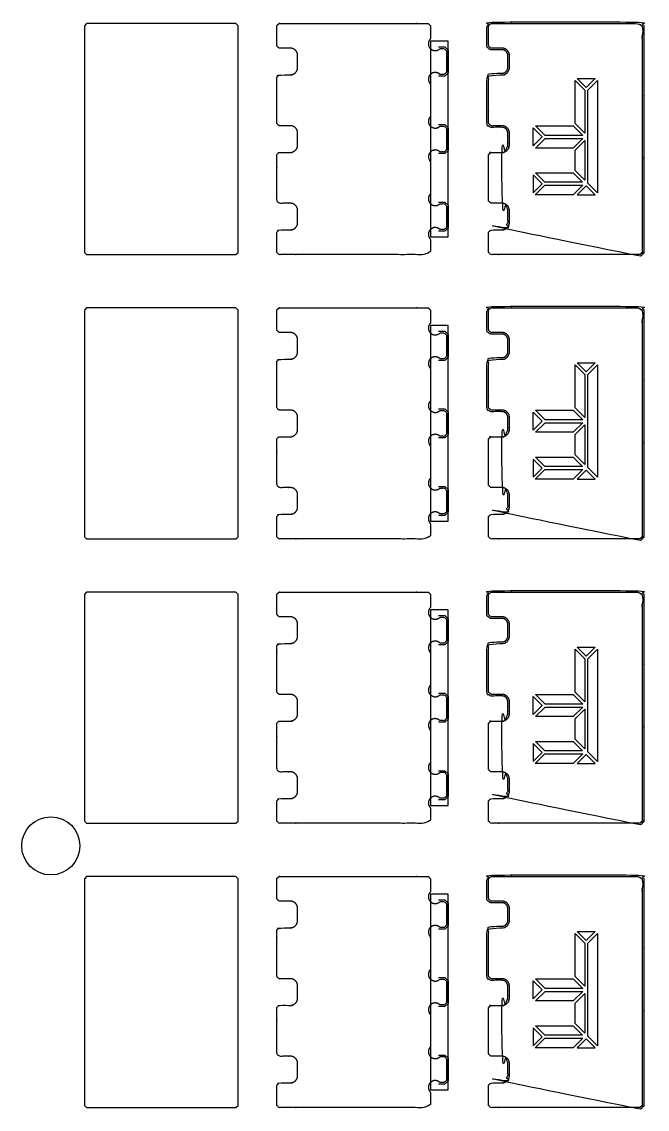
# Model space of a CAD drawing. Header units: millimetres. Extents: x 6 to 413, y 3 to 1248.
# Drawn here: x 6.4 to 200.1, y 545.3 to 881.9 of the extents above; entities that cross this region are included whole.
import ezdxf

# ---------------------------------------------------------------- set-up
doc = ezdxf.new("R2010")
doc.units = ezdxf.units.MM
doc.header["$MEASUREMENT"] = 0
for name, color, linetype, true_color in [('Cutout - outside - 4mm bit', 18, 'Continuous', 0x000000), ('HOLD DOWN', 40, 'Continuous', 0xffbf00), ('Pocket 0.5mm', 15, 'Continuous', 0xbf3f3f), ('V bit - on - 1.7mm depth', 254, 'Continuous', 0xbfbfff), ('V bit - on -1.2mm depth', 4, 'Continuous', 0x00ffff), ('V-Carve F', 3, 'Continuous', 0x00ff00)]:
    doc.layers.add(name, color=color, linetype=linetype, true_color=true_color)

msp = doc.modelspace()

# ---------------------------------------------------------------- linework, layer by layer
at = {"layer": 'Cutout - outside - 4mm bit'}
for p, q in [((26.54, 881.36), (25.84, 880.66)), ((25.84, 880.66), (25.84, 810.5)), ((72.7, 881.36), (26.54, 881.36)), ((73.4, 880.66), (72.7, 881.36)), ((73.4, 810.5), (73.4, 880.66)), ((25.84, 810.5), (26.54, 809.8)), ((26.54, 809.8), (72.7, 809.8)), ((72.7, 809.8), (73.4, 810.5)), ((26.54, 793.36), (25.84, 792.66)), ((25.84, 792.66), (25.84, 722.5)), ((72.7, 793.36), (26.54, 793.36)), ((73.4, 792.66), (72.7, 793.36)), ((73.4, 722.5), (73.4, 792.66)), ((25.84, 722.5), (26.54, 721.8)), ((26.54, 721.8), (72.7, 721.8)), ((72.7, 721.8), (73.4, 722.5)), ((26.54, 705.36), (25.84, 704.66)), ((25.84, 704.66), (25.84, 634.5)), ((72.7, 705.36), (26.54, 705.36)), ((73.4, 704.66), (72.7, 705.36)), ((73.4, 634.5), (73.4, 704.66)), ((25.84, 634.5), (26.54, 633.8)), ((26.54, 633.8), (72.7, 633.8)), ((72.7, 633.8), (73.4, 634.5)), ((26.54, 617.36), (25.84, 616.66)), ((25.84, 616.66), (25.84, 546.5)), ((72.7, 617.36), (26.54, 617.36)), ((73.4, 616.66), (72.7, 617.36)), ((73.4, 546.5), (73.4, 616.66)), ((25.84, 546.5), (26.54, 545.8)), ((26.54, 545.8), (72.7, 545.8)), ((72.7, 545.8), (73.4, 546.5))]:
    msp.add_line(p, q, dxfattribs=at)
for points, weights, knots in [([(91.86, 871.43), (91.86, 869.58), (91.86, 867.78), (91.86, 865.45), (89.58, 865.45), (87.88, 865.45), (86.1, 865.45), (85.75, 865.1), (85.4, 864.75), (85.4, 857.58), (85.4, 850.41), (85.75, 850.06), (86.1, 849.71), (87.84, 849.71), (89.58, 849.71), (91.86, 849.71), (91.86, 847.43), (91.86, 845.58), (91.86, 843.78), (91.86, 841.45), (89.58, 841.45), (87.88, 841.45), (86.1, 841.45), (85.75, 841.1), (85.4, 840.75), (85.4, 833.58), (85.4, 826.41), (85.75, 826.06), (86.1, 825.71), (87.84, 825.71), (89.58, 825.71), (91.86, 825.71), (91.86, 823.43), (91.86, 821.58), (91.86, 819.78), (91.86, 817.45), (89.58, 817.45), (87.88, 817.45), (86.1, 817.45), (85.75, 817.1), (85.4, 816.75), (85.4, 813.65), (85.4, 810.5), (85.75, 810.15), (86.1, 809.8), (109.18, 809.8), (132.26, 809.8), (132.61, 810.15), (132.96, 810.5), (132.96, 812.56), (132.96, 814.61), (131.47, 816.1), (132.96, 817.58), (134.44, 819.07), (135.93, 817.58), (136.59, 817.58), (137.26, 817.58), (137.61, 817.93), (137.96, 818.28), (137.96, 821.58), (137.96, 824.88), (137.61, 825.23), (137.26, 825.58), (136.59, 825.58), (135.93, 825.58), (134.44, 824.1), (132.96, 825.58), (131.47, 827.07), (132.96, 828.55), (132.96, 833.58), (132.96, 838.61), (131.47, 840.1), (132.96, 841.58), (134.44, 843.07), (135.93, 841.58), (136.59, 841.58), (137.26, 841.58), (137.61, 841.93), (137.96, 842.28), (137.96, 845.58), (137.96, 848.88), (137.61, 849.23), (137.26, 849.58), (136.59, 849.58), (135.93, 849.58), (134.44, 848.1), (132.96, 849.58), (131.47, 851.07), (132.96, 852.55), (132.96, 857.58), (132.96, 862.61), (131.47, 864.1), (132.96, 865.58), (134.44, 867.07), (135.93, 865.58), (136.59, 865.58), (137.26, 865.58), (137.61, 865.93), (137.96, 866.28), (137.96, 869.58), (137.96, 872.88), (137.61, 873.23), (137.26, 873.58), (136.59, 873.58), (135.93, 873.58), (134.44, 872.1), (132.96, 873.58), (131.47, 875.07), (132.96, 876.55), (132.96, 878.61), (132.96, 880.66), (132.61, 881.01), (132.26, 881.36), (109.18, 881.36), (86.1, 881.36), (85.75, 881.01), (85.4, 880.66), (85.4, 877.51), (85.4, 874.41), (85.75, 874.06), (86.1, 873.71), (87.84, 873.71), (89.58, 873.71), (91.86, 873.71), (91.86, 871.43)], [1, 1, 1, 0.707106781187, 1, 1, 1, 1, 1, 1, 1, 1, 1, 1, 1, 0.707106781187, 1, 1, 1, 0.707106781187, 1, 1, 1, 1, 1, 1, 1, 1, 1, 1, 1, 0.707106781187, 1, 1, 1, 0.707106781187, 1, 1, 1, 1, 1, 1, 1, 1, 1, 1, 1, 1, 1, 1, 1, 0.707106781187, 1, 0.707106781187, 1, 1, 1, 1, 1, 1, 1, 1, 1, 1, 1, 0.707106781187, 1, 0.707106781187, 1, 1, 1, 0.707106781187, 1, 0.707106781187, 1, 1, 1, 1, 1, 1, 1, 1, 1, 1, 1, 0.707106781187, 1, 0.707106781187, 1, 1, 1, 0.707106781187, 1, 0.707106781187, 1, 1, 1, 1, 1, 1, 1, 1, 1, 1, 1, 0.707106781187, 1, 0.707106781187, 1, 1, 1, 1, 1, 1, 1, 1, 1, 1, 1, 1, 1, 1, 1, 0.707106781187, 1], [268.206441, 268.206441, 268.206441, 272.453172, 272.453172, 276.529741, 276.529741, 276.595437, 276.595437, 277.585386, 277.585386, 292.025386, 292.025386, 293.015336, 293.015336, 295.18529, 295.18529, 299.261858, 299.261858, 303.508589, 303.508589, 307.585158, 307.585158, 307.650854, 307.650854, 308.640803, 308.640803, 323.080803, 323.080803, 324.070753, 324.070753, 326.240707, 326.240707, 330.317275, 330.317275, 334.564006, 334.564006, 338.640575, 338.640575, 338.706271, 338.706271, 339.69622, 339.69622, 345.99622, 345.99622, 346.98617, 346.98617, 393.14617, 393.14617, 394.136119, 394.136119, 398.246271, 398.246271, 401.544943, 401.544943, 404.843615, 404.843615, 405.907737, 405.907737, 406.897686, 406.897686, 413.497686, 413.497686, 414.487636, 414.487636, 415.551757, 415.551757, 418.850429, 418.850429, 422.149101, 422.149101, 432.209404, 432.209404, 435.508077, 435.508077, 438.806749, 438.806749, 439.87087, 439.87087, 440.86082, 440.86082, 447.46082, 447.46082, 448.450769, 448.450769, 449.51489, 449.51489, 452.813563, 452.813563, 456.112235, 456.112235, 466.172538, 466.172538, 469.47121, 469.47121, 472.769883, 472.769883, 473.834004, 473.834004, 474.823953, 474.823953, 481.423953, 481.423953, 482.413903, 482.413903, 483.478024, 483.478024, 486.776696, 486.776696, 490.075369, 490.075369, 494.18552, 494.18552, 495.17547, 495.17547, 541.33547, 541.33547, 542.325419, 542.325419, 548.625419, 548.625419, 549.615369, 549.615369, 551.785323, 551.785323, 555.861891, 555.861891, 555.861891]), ([(197.82, 809.8), (198.17, 810.15), (198.52, 810.5), (198.52, 845.58), (198.52, 880.66), (198.17, 881.01), (197.82, 881.36), (174.74, 881.36), (151.66, 881.36), (151.31, 881.01), (150.96, 880.66), (150.96, 877.51), (150.96, 874.41), (151.31, 874.06), (151.66, 873.71), (153.4, 873.71), (155.14, 873.71), (157.42, 873.71), (157.42, 871.43), (157.42, 869.58), (157.42, 867.78), (157.42, 865.45), (155.14, 865.45), (153.4, 865.45), (151.66, 865.45), (151.31, 865.1), (150.96, 864.75), (150.96, 857.58), (150.96, 850.41), (151.31, 850.06), (151.66, 849.71), (153.4, 849.71), (155.14, 849.71), (157.42, 849.71), (157.42, 847.43), (157.42, 845.58), (157.42, 843.78), (157.42, 841.45), (155.14, 841.45), (153.4, 841.45), (151.66, 841.45), (151.31, 841.1), (150.96, 840.75), (150.96, 833.58), (150.96, 826.41), (151.31, 826.06), (151.66, 825.71), (153.4, 825.71), (155.14, 825.71), (157.42, 825.71), (157.42, 823.43), (157.42, 821.58), (157.42, 819.78), (157.42, 817.45), (155.14, 817.45), (153.4, 817.45), (151.66, 817.45), (151.31, 817.1), (150.96, 816.75), (150.96, 813.65), (150.96, 810.5), (151.31, 810.15), (151.66, 809.8), (174.74, 809.8), (197.82, 809.8)], [1, 1, 1, 1, 1, 1, 1, 1, 1, 1, 1, 1, 1, 1, 1, 1, 1, 0.707106781187, 1, 1, 1, 0.707106781187, 1, 1, 1, 1, 1, 1, 1, 1, 1, 1, 1, 0.707106781187, 1, 1, 1, 0.707106781187, 1, 1, 1, 1, 1, 1, 1, 1, 1, 1, 1, 0.707106781187, 1, 1, 1, 0.707106781187, 1, 1, 1, 1, 1, 1, 1, 1, 1, 1, 1], [363.256769, 363.256769, 363.256769, 364.246718, 364.246718, 434.406718, 434.406718, 435.396668, 435.396668, 481.556668, 481.556668, 482.546617, 482.546617, 488.846617, 488.846617, 489.836567, 489.836567, 492.006521, 492.006521, 496.08309, 496.08309, 500.32982, 500.32982, 504.406389, 504.406389, 504.472085, 504.472085, 505.462034, 505.462034, 519.902034, 519.902034, 520.891984, 520.891984, 523.061938, 523.061938, 527.138507, 527.138507, 531.385237, 531.385237, 535.461806, 535.461806, 535.527502, 535.527502, 536.517452, 536.517452, 550.957452, 550.957452, 551.947401, 551.947401, 554.117355, 554.117355, 558.193924, 558.193924, 562.440654, 562.440654, 566.517223, 566.517223, 566.582919, 566.582919, 567.572869, 567.572869, 573.872869, 573.872869, 574.862818, 574.862818, 621.022818, 621.022818, 621.022818]), ([(91.86, 783.43), (91.86, 781.58), (91.86, 779.78), (91.86, 777.45), (89.58, 777.45), (87.88, 777.45), (86.1, 777.45), (85.75, 777.1), (85.4, 776.75), (85.4, 769.58), (85.4, 762.41), (85.75, 762.06), (86.1, 761.71), (87.84, 761.71), (89.58, 761.71), (91.86, 761.71), (91.86, 759.43), (91.86, 757.58), (91.86, 755.78), (91.86, 753.45), (89.58, 753.45), (87.88, 753.45), (86.1, 753.45), (85.75, 753.1), (85.4, 752.75), (85.4, 745.58), (85.4, 738.41), (85.75, 738.06), (86.1, 737.71), (87.84, 737.71), (89.58, 737.71), (91.86, 737.71), (91.86, 735.43), (91.86, 733.58), (91.86, 731.78), (91.86, 729.45), (89.58, 729.45), (87.88, 729.45), (86.1, 729.45), (85.75, 729.1), (85.4, 728.75), (85.4, 725.65), (85.4, 722.5), (85.75, 722.15), (86.1, 721.8), (109.18, 721.8), (132.26, 721.8), (132.61, 722.15), (132.96, 722.5), (132.96, 724.56), (132.96, 726.61), (131.47, 728.1), (132.96, 729.58), (134.44, 731.07), (135.93, 729.58), (136.59, 729.58), (137.26, 729.58), (137.61, 729.93), (137.96, 730.28), (137.96, 733.58), (137.96, 736.88), (137.61, 737.23), (137.26, 737.58), (136.59, 737.58), (135.93, 737.58), (134.44, 736.1), (132.96, 737.58), (131.47, 739.07), (132.96, 740.55), (132.96, 745.58), (132.96, 750.61), (131.47, 752.1), (132.96, 753.58), (134.44, 755.07), (135.93, 753.58), (136.59, 753.58), (137.26, 753.58), (137.61, 753.93), (137.96, 754.28), (137.96, 757.58), (137.96, 760.88), (137.61, 761.23), (137.26, 761.58), (136.59, 761.58), (135.93, 761.58), (134.44, 760.1), (132.96, 761.58), (131.47, 763.07), (132.96, 764.55), (132.96, 769.58), (132.96, 774.61), (131.47, 776.1), (132.96, 777.58), (134.44, 779.07), (135.93, 777.58), (136.59, 777.58), (137.26, 777.58), (137.61, 777.93), (137.96, 778.28), (137.96, 781.58), (137.96, 784.88), (137.61, 785.23), (137.26, 785.58), (136.59, 785.58), (135.93, 785.58), (134.44, 784.1), (132.96, 785.58), (131.47, 787.07), (132.96, 788.55), (132.96, 790.61), (132.96, 792.66), (132.61, 793.01), (132.26, 793.36), (109.18, 793.36), (86.1, 793.36), (85.75, 793.01), (85.4, 792.66), (85.4, 789.51), (85.4, 786.41), (85.75, 786.06), (86.1, 785.71), (87.84, 785.71), (89.58, 785.71), (91.86, 785.71), (91.86, 783.43)], [1, 1, 1, 0.707106781187, 1, 1, 1, 1, 1, 1, 1, 1, 1, 1, 1, 0.707106781187, 1, 1, 1, 0.707106781187, 1, 1, 1, 1, 1, 1, 1, 1, 1, 1, 1, 0.707106781187, 1, 1, 1, 0.707106781187, 1, 1, 1, 1, 1, 1, 1, 1, 1, 1, 1, 1, 1, 1, 1, 0.707106781187, 1, 0.707106781187, 1, 1, 1, 1, 1, 1, 1, 1, 1, 1, 1, 0.707106781187, 1, 0.707106781187, 1, 1, 1, 0.707106781187, 1, 0.707106781187, 1, 1, 1, 1, 1, 1, 1, 1, 1, 1, 1, 0.707106781187, 1, 0.707106781187, 1, 1, 1, 0.707106781187, 1, 0.707106781187, 1, 1, 1, 1, 1, 1, 1, 1, 1, 1, 1, 0.707106781187, 1, 0.707106781187, 1, 1, 1, 1, 1, 1, 1, 1, 1, 1, 1, 1, 1, 1, 1, 0.707106781187, 1], [268.206441, 268.206441, 268.206441, 272.453172, 272.453172, 276.529741, 276.529741, 276.595437, 276.595437, 277.585386, 277.585386, 292.025386, 292.025386, 293.015336, 293.015336, 295.18529, 295.18529, 299.261858, 299.261858, 303.508589, 303.508589, 307.585158, 307.585158, 307.650854, 307.650854, 308.640803, 308.640803, 323.080803, 323.080803, 324.070753, 324.070753, 326.240707, 326.240707, 330.317275, 330.317275, 334.564006, 334.564006, 338.640575, 338.640575, 338.706271, 338.706271, 339.69622, 339.69622, 345.99622, 345.99622, 346.98617, 346.98617, 393.14617, 393.14617, 394.136119, 394.136119, 398.246271, 398.246271, 401.544943, 401.544943, 404.843615, 404.843615, 405.907737, 405.907737, 406.897686, 406.897686, 413.497686, 413.497686, 414.487636, 414.487636, 415.551757, 415.551757, 418.850429, 418.850429, 422.149101, 422.149101, 432.209404, 432.209404, 435.508077, 435.508077, 438.806749, 438.806749, 439.87087, 439.87087, 440.86082, 440.86082, 447.46082, 447.46082, 448.450769, 448.450769, 449.51489, 449.51489, 452.813563, 452.813563, 456.112235, 456.112235, 466.172538, 466.172538, 469.47121, 469.47121, 472.769883, 472.769883, 473.834004, 473.834004, 474.823953, 474.823953, 481.423953, 481.423953, 482.413903, 482.413903, 483.478024, 483.478024, 486.776696, 486.776696, 490.075369, 490.075369, 494.18552, 494.18552, 495.17547, 495.17547, 541.33547, 541.33547, 542.325419, 542.325419, 548.625419, 548.625419, 549.615369, 549.615369, 551.785323, 551.785323, 555.861891, 555.861891, 555.861891]), ([(197.82, 721.8), (198.17, 722.15), (198.52, 722.5), (198.52, 757.58), (198.52, 792.66), (198.17, 793.01), (197.82, 793.36), (174.74, 793.36), (151.66, 793.36), (151.31, 793.01), (150.96, 792.66), (150.96, 789.51), (150.96, 786.41), (151.31, 786.06), (151.66, 785.71), (153.4, 785.71), (155.14, 785.71), (157.42, 785.71), (157.42, 783.43), (157.42, 781.58), (157.42, 779.78), (157.42, 777.45), (155.14, 777.45), (153.4, 777.45), (151.66, 777.45), (151.31, 777.1), (150.96, 776.75), (150.96, 769.58), (150.96, 762.41), (151.31, 762.06), (151.66, 761.71), (153.4, 761.71), (155.14, 761.71), (157.42, 761.71), (157.42, 759.43), (157.42, 757.58), (157.42, 755.78), (157.42, 753.45), (155.14, 753.45), (153.4, 753.45), (151.66, 753.45), (151.31, 753.1), (150.96, 752.75), (150.96, 745.58), (150.96, 738.41), (151.31, 738.06), (151.66, 737.71), (153.4, 737.71), (155.14, 737.71), (157.42, 737.71), (157.42, 735.43), (157.42, 733.58), (157.42, 731.78), (157.42, 729.45), (155.14, 729.45), (153.4, 729.45), (151.66, 729.45), (151.31, 729.1), (150.96, 728.75), (150.96, 725.65), (150.96, 722.5), (151.31, 722.15), (151.66, 721.8), (174.74, 721.8), (197.82, 721.8)], [1, 1, 1, 1, 1, 1, 1, 1, 1, 1, 1, 1, 1, 1, 1, 1, 1, 0.707106781187, 1, 1, 1, 0.707106781187, 1, 1, 1, 1, 1, 1, 1, 1, 1, 1, 1, 0.707106781187, 1, 1, 1, 0.707106781187, 1, 1, 1, 1, 1, 1, 1, 1, 1, 1, 1, 0.707106781187, 1, 1, 1, 0.707106781187, 1, 1, 1, 1, 1, 1, 1, 1, 1, 1, 1], [363.256769, 363.256769, 363.256769, 364.246718, 364.246718, 434.406718, 434.406718, 435.396668, 435.396668, 481.556668, 481.556668, 482.546617, 482.546617, 488.846617, 488.846617, 489.836567, 489.836567, 492.006521, 492.006521, 496.08309, 496.08309, 500.32982, 500.32982, 504.406389, 504.406389, 504.472085, 504.472085, 505.462034, 505.462034, 519.902034, 519.902034, 520.891984, 520.891984, 523.061938, 523.061938, 527.138507, 527.138507, 531.385237, 531.385237, 535.461806, 535.461806, 535.527502, 535.527502, 536.517452, 536.517452, 550.957452, 550.957452, 551.947401, 551.947401, 554.117355, 554.117355, 558.193924, 558.193924, 562.440654, 562.440654, 566.517223, 566.517223, 566.582919, 566.582919, 567.572869, 567.572869, 573.872869, 573.872869, 574.862818, 574.862818, 621.022818, 621.022818, 621.022818]), ([(91.86, 695.43), (91.86, 693.58), (91.86, 691.78), (91.86, 689.45), (89.58, 689.45), (87.88, 689.45), (86.1, 689.45), (85.75, 689.1), (85.4, 688.75), (85.4, 681.58), (85.4, 674.41), (85.75, 674.06), (86.1, 673.71), (87.84, 673.71), (89.58, 673.71), (91.86, 673.71), (91.86, 671.43), (91.86, 669.58), (91.86, 667.78), (91.86, 665.45), (89.58, 665.45), (87.88, 665.45), (86.1, 665.45), (85.75, 665.1), (85.4, 664.75), (85.4, 657.58), (85.4, 650.41), (85.75, 650.06), (86.1, 649.71), (87.84, 649.71), (89.58, 649.71), (91.86, 649.71), (91.86, 647.43), (91.86, 645.58), (91.86, 643.78), (91.86, 641.45), (89.58, 641.45), (87.88, 641.45), (86.1, 641.45), (85.75, 641.1), (85.4, 640.75), (85.4, 637.65), (85.4, 634.5), (85.75, 634.15), (86.1, 633.8), (109.18, 633.8), (132.26, 633.8), (132.61, 634.15), (132.96, 634.5), (132.96, 636.56), (132.96, 638.61), (131.47, 640.1), (132.96, 641.58), (134.44, 643.07), (135.93, 641.58), (136.59, 641.58), (137.26, 641.58), (137.61, 641.93), (137.96, 642.28), (137.96, 645.58), (137.96, 648.88), (137.61, 649.23), (137.26, 649.58), (136.59, 649.58), (135.93, 649.58), (134.44, 648.1), (132.96, 649.58), (131.47, 651.07), (132.96, 652.55), (132.96, 657.58), (132.96, 662.61), (131.47, 664.1), (132.96, 665.58), (134.44, 667.07), (135.93, 665.58), (136.59, 665.58), (137.26, 665.58), (137.61, 665.93), (137.96, 666.28), (137.96, 669.58), (137.96, 672.88), (137.61, 673.23), (137.26, 673.58), (136.59, 673.58), (135.93, 673.58), (134.44, 672.1), (132.96, 673.58), (131.47, 675.07), (132.96, 676.55), (132.96, 681.58), (132.96, 686.61), (131.47, 688.1), (132.96, 689.58), (134.44, 691.07), (135.93, 689.58), (136.59, 689.58), (137.26, 689.58), (137.61, 689.93), (137.96, 690.28), (137.96, 693.58), (137.96, 696.88), (137.61, 697.23), (137.26, 697.58), (136.59, 697.58), (135.93, 697.58), (134.44, 696.1), (132.96, 697.58), (131.47, 699.07), (132.96, 700.55), (132.96, 702.61), (132.96, 704.66), (132.61, 705.01), (132.26, 705.36), (109.18, 705.36), (86.1, 705.36), (85.75, 705.01), (85.4, 704.66), (85.4, 701.51), (85.4, 698.41), (85.75, 698.06), (86.1, 697.71), (87.84, 697.71), (89.58, 697.71), (91.86, 697.71), (91.86, 695.43)], [1, 1, 1, 0.707106781187, 1, 1, 1, 1, 1, 1, 1, 1, 1, 1, 1, 0.707106781187, 1, 1, 1, 0.707106781187, 1, 1, 1, 1, 1, 1, 1, 1, 1, 1, 1, 0.707106781187, 1, 1, 1, 0.707106781187, 1, 1, 1, 1, 1, 1, 1, 1, 1, 1, 1, 1, 1, 1, 1, 0.707106781187, 1, 0.707106781187, 1, 1, 1, 1, 1, 1, 1, 1, 1, 1, 1, 0.707106781187, 1, 0.707106781187, 1, 1, 1, 0.707106781187, 1, 0.707106781187, 1, 1, 1, 1, 1, 1, 1, 1, 1, 1, 1, 0.707106781187, 1, 0.707106781187, 1, 1, 1, 0.707106781187, 1, 0.707106781187, 1, 1, 1, 1, 1, 1, 1, 1, 1, 1, 1, 0.707106781187, 1, 0.707106781187, 1, 1, 1, 1, 1, 1, 1, 1, 1, 1, 1, 1, 1, 1, 1, 0.707106781187, 1], [268.206441, 268.206441, 268.206441, 272.453172, 272.453172, 276.529741, 276.529741, 276.595437, 276.595437, 277.585386, 277.585386, 292.025386, 292.025386, 293.015336, 293.015336, 295.18529, 295.18529, 299.261858, 299.261858, 303.508589, 303.508589, 307.585158, 307.585158, 307.650854, 307.650854, 308.640803, 308.640803, 323.080803, 323.080803, 324.070753, 324.070753, 326.240707, 326.240707, 330.317275, 330.317275, 334.564006, 334.564006, 338.640575, 338.640575, 338.706271, 338.706271, 339.69622, 339.69622, 345.99622, 345.99622, 346.98617, 346.98617, 393.14617, 393.14617, 394.136119, 394.136119, 398.246271, 398.246271, 401.544943, 401.544943, 404.843615, 404.843615, 405.907737, 405.907737, 406.897686, 406.897686, 413.497686, 413.497686, 414.487636, 414.487636, 415.551757, 415.551757, 418.850429, 418.850429, 422.149101, 422.149101, 432.209404, 432.209404, 435.508077, 435.508077, 438.806749, 438.806749, 439.87087, 439.87087, 440.86082, 440.86082, 447.46082, 447.46082, 448.450769, 448.450769, 449.51489, 449.51489, 452.813563, 452.813563, 456.112235, 456.112235, 466.172538, 466.172538, 469.47121, 469.47121, 472.769883, 472.769883, 473.834004, 473.834004, 474.823953, 474.823953, 481.423953, 481.423953, 482.413903, 482.413903, 483.478024, 483.478024, 486.776696, 486.776696, 490.075369, 490.075369, 494.18552, 494.18552, 495.17547, 495.17547, 541.33547, 541.33547, 542.325419, 542.325419, 548.625419, 548.625419, 549.615369, 549.615369, 551.785323, 551.785323, 555.861891, 555.861891, 555.861891]), ([(197.82, 633.8), (198.17, 634.15), (198.52, 634.5), (198.52, 669.58), (198.52, 704.66), (198.17, 705.01), (197.82, 705.36), (174.74, 705.36), (151.66, 705.36), (151.31, 705.01), (150.96, 704.66), (150.96, 701.51), (150.96, 698.41), (151.31, 698.06), (151.66, 697.71), (153.4, 697.71), (155.14, 697.71), (157.42, 697.71), (157.42, 695.43), (157.42, 693.58), (157.42, 691.78), (157.42, 689.45), (155.14, 689.45), (153.4, 689.45), (151.66, 689.45), (151.31, 689.1), (150.96, 688.75), (150.96, 681.58), (150.96, 674.41), (151.31, 674.06), (151.66, 673.71), (153.4, 673.71), (155.14, 673.71), (157.42, 673.71), (157.42, 671.43), (157.42, 669.58), (157.42, 667.78), (157.42, 665.45), (155.14, 665.45), (153.4, 665.45), (151.66, 665.45), (151.31, 665.1), (150.96, 664.75), (150.96, 657.58), (150.96, 650.41), (151.31, 650.06), (151.66, 649.71), (153.4, 649.71), (155.14, 649.71), (157.42, 649.71), (157.42, 647.43), (157.42, 645.58), (157.42, 643.78), (157.42, 641.45), (155.14, 641.45), (153.4, 641.45), (151.66, 641.45), (151.31, 641.1), (150.96, 640.75), (150.96, 637.65), (150.96, 634.5), (151.31, 634.15), (151.66, 633.8), (174.74, 633.8), (197.82, 633.8)], [1, 1, 1, 1, 1, 1, 1, 1, 1, 1, 1, 1, 1, 1, 1, 1, 1, 0.707106781187, 1, 1, 1, 0.707106781187, 1, 1, 1, 1, 1, 1, 1, 1, 1, 1, 1, 0.707106781187, 1, 1, 1, 0.707106781187, 1, 1, 1, 1, 1, 1, 1, 1, 1, 1, 1, 0.707106781187, 1, 1, 1, 0.707106781187, 1, 1, 1, 1, 1, 1, 1, 1, 1, 1, 1], [363.256769, 363.256769, 363.256769, 364.246718, 364.246718, 434.406718, 434.406718, 435.396668, 435.396668, 481.556668, 481.556668, 482.546617, 482.546617, 488.846617, 488.846617, 489.836567, 489.836567, 492.006521, 492.006521, 496.08309, 496.08309, 500.32982, 500.32982, 504.406389, 504.406389, 504.472085, 504.472085, 505.462034, 505.462034, 519.902034, 519.902034, 520.891984, 520.891984, 523.061938, 523.061938, 527.138507, 527.138507, 531.385237, 531.385237, 535.461806, 535.461806, 535.527502, 535.527502, 536.517452, 536.517452, 550.957452, 550.957452, 551.947401, 551.947401, 554.117355, 554.117355, 558.193924, 558.193924, 562.440654, 562.440654, 566.517223, 566.517223, 566.582919, 566.582919, 567.572869, 567.572869, 573.872869, 573.872869, 574.862818, 574.862818, 621.022818, 621.022818, 621.022818]), ([(91.86, 607.43), (91.86, 605.58), (91.86, 603.78), (91.86, 601.45), (89.58, 601.45), (87.88, 601.45), (86.1, 601.45), (85.75, 601.1), (85.4, 600.75), (85.4, 593.58), (85.4, 586.41), (85.75, 586.06), (86.1, 585.71), (87.84, 585.71), (89.58, 585.71), (91.86, 585.71), (91.86, 583.43), (91.86, 581.58), (91.86, 579.78), (91.86, 577.45), (89.58, 577.45), (87.88, 577.45), (86.1, 577.45), (85.75, 577.1), (85.4, 576.75), (85.4, 569.58), (85.4, 562.41), (85.75, 562.06), (86.1, 561.71), (87.84, 561.71), (89.58, 561.71), (91.86, 561.71), (91.86, 559.43), (91.86, 557.58), (91.86, 555.78), (91.86, 553.45), (89.58, 553.45), (87.88, 553.45), (86.1, 553.45), (85.75, 553.1), (85.4, 552.75), (85.4, 549.65), (85.4, 546.5), (85.75, 546.15), (86.1, 545.8), (109.18, 545.8), (132.26, 545.8), (132.61, 546.15), (132.96, 546.5), (132.96, 548.56), (132.96, 550.61), (131.47, 552.1), (132.96, 553.58), (134.44, 555.07), (135.93, 553.58), (136.59, 553.58), (137.26, 553.58), (137.61, 553.93), (137.96, 554.28), (137.96, 557.58), (137.96, 560.88), (137.61, 561.23), (137.26, 561.58), (136.59, 561.58), (135.93, 561.58), (134.44, 560.1), (132.96, 561.58), (131.47, 563.07), (132.96, 564.55), (132.96, 569.58), (132.96, 574.61), (131.47, 576.1), (132.96, 577.58), (134.44, 579.07), (135.93, 577.58), (136.59, 577.58), (137.26, 577.58), (137.61, 577.93), (137.96, 578.28), (137.96, 581.58), (137.96, 584.88), (137.61, 585.23), (137.26, 585.58), (136.59, 585.58), (135.93, 585.58), (134.44, 584.1), (132.96, 585.58), (131.47, 587.07), (132.96, 588.55), (132.96, 593.58), (132.96, 598.61), (131.47, 600.1), (132.96, 601.58), (134.44, 603.07), (135.93, 601.58), (136.59, 601.58), (137.26, 601.58), (137.61, 601.93), (137.96, 602.28), (137.96, 605.58), (137.96, 608.88), (137.61, 609.23), (137.26, 609.58), (136.59, 609.58), (135.93, 609.58), (134.44, 608.1), (132.96, 609.58), (131.47, 611.07), (132.96, 612.55), (132.96, 614.61), (132.96, 616.66), (132.61, 617.01), (132.26, 617.36), (109.18, 617.36), (86.1, 617.36), (85.75, 617.01), (85.4, 616.66), (85.4, 613.51), (85.4, 610.41), (85.75, 610.06), (86.1, 609.71), (87.84, 609.71), (89.58, 609.71), (91.86, 609.71), (91.86, 607.43)], [1, 1, 1, 0.707106781187, 1, 1, 1, 1, 1, 1, 1, 1, 1, 1, 1, 0.707106781187, 1, 1, 1, 0.707106781187, 1, 1, 1, 1, 1, 1, 1, 1, 1, 1, 1, 0.707106781187, 1, 1, 1, 0.707106781187, 1, 1, 1, 1, 1, 1, 1, 1, 1, 1, 1, 1, 1, 1, 1, 0.707106781187, 1, 0.707106781187, 1, 1, 1, 1, 1, 1, 1, 1, 1, 1, 1, 0.707106781187, 1, 0.707106781187, 1, 1, 1, 0.707106781187, 1, 0.707106781187, 1, 1, 1, 1, 1, 1, 1, 1, 1, 1, 1, 0.707106781187, 1, 0.707106781187, 1, 1, 1, 0.707106781187, 1, 0.707106781187, 1, 1, 1, 1, 1, 1, 1, 1, 1, 1, 1, 0.707106781187, 1, 0.707106781187, 1, 1, 1, 1, 1, 1, 1, 1, 1, 1, 1, 1, 1, 1, 1, 0.707106781187, 1], [268.206441, 268.206441, 268.206441, 272.453172, 272.453172, 276.529741, 276.529741, 276.595437, 276.595437, 277.585386, 277.585386, 292.025386, 292.025386, 293.015336, 293.015336, 295.18529, 295.18529, 299.261858, 299.261858, 303.508589, 303.508589, 307.585158, 307.585158, 307.650854, 307.650854, 308.640803, 308.640803, 323.080803, 323.080803, 324.070753, 324.070753, 326.240707, 326.240707, 330.317275, 330.317275, 334.564006, 334.564006, 338.640575, 338.640575, 338.706271, 338.706271, 339.69622, 339.69622, 345.99622, 345.99622, 346.98617, 346.98617, 393.14617, 393.14617, 394.136119, 394.136119, 398.246271, 398.246271, 401.544943, 401.544943, 404.843615, 404.843615, 405.907737, 405.907737, 406.897686, 406.897686, 413.497686, 413.497686, 414.487636, 414.487636, 415.551757, 415.551757, 418.850429, 418.850429, 422.149101, 422.149101, 432.209404, 432.209404, 435.508077, 435.508077, 438.806749, 438.806749, 439.87087, 439.87087, 440.86082, 440.86082, 447.46082, 447.46082, 448.450769, 448.450769, 449.51489, 449.51489, 452.813563, 452.813563, 456.112235, 456.112235, 466.172538, 466.172538, 469.47121, 469.47121, 472.769883, 472.769883, 473.834004, 473.834004, 474.823953, 474.823953, 481.423953, 481.423953, 482.413903, 482.413903, 483.478024, 483.478024, 486.776696, 486.776696, 490.075369, 490.075369, 494.18552, 494.18552, 495.17547, 495.17547, 541.33547, 541.33547, 542.325419, 542.325419, 548.625419, 548.625419, 549.615369, 549.615369, 551.785323, 551.785323, 555.861891, 555.861891, 555.861891]), ([(197.82, 545.8), (198.17, 546.15), (198.52, 546.5), (198.52, 581.58), (198.52, 616.66), (198.17, 617.01), (197.82, 617.36), (174.74, 617.36), (151.66, 617.36), (151.31, 617.01), (150.96, 616.66), (150.96, 613.51), (150.96, 610.41), (151.31, 610.06), (151.66, 609.71), (153.4, 609.71), (155.14, 609.71), (157.42, 609.71), (157.42, 607.43), (157.42, 605.58), (157.42, 603.78), (157.42, 601.45), (155.14, 601.45), (153.4, 601.45), (151.66, 601.45), (151.31, 601.1), (150.96, 600.75), (150.96, 593.58), (150.96, 586.41), (151.31, 586.06), (151.66, 585.71), (153.4, 585.71), (155.14, 585.71), (157.42, 585.71), (157.42, 583.43), (157.42, 581.58), (157.42, 579.78), (157.42, 577.45), (155.14, 577.45), (153.4, 577.45), (151.66, 577.45), (151.31, 577.1), (150.96, 576.75), (150.96, 569.58), (150.96, 562.41), (151.31, 562.06), (151.66, 561.71), (153.4, 561.71), (155.14, 561.71), (157.42, 561.71), (157.42, 559.43), (157.42, 557.58), (157.42, 555.78), (157.42, 553.45), (155.14, 553.45), (153.4, 553.45), (151.66, 553.45), (151.31, 553.1), (150.96, 552.75), (150.96, 549.65), (150.96, 546.5), (151.31, 546.15), (151.66, 545.8), (174.74, 545.8), (197.82, 545.8)], [1, 1, 1, 1, 1, 1, 1, 1, 1, 1, 1, 1, 1, 1, 1, 1, 1, 0.707106781187, 1, 1, 1, 0.707106781187, 1, 1, 1, 1, 1, 1, 1, 1, 1, 1, 1, 0.707106781187, 1, 1, 1, 0.707106781187, 1, 1, 1, 1, 1, 1, 1, 1, 1, 1, 1, 0.707106781187, 1, 1, 1, 0.707106781187, 1, 1, 1, 1, 1, 1, 1, 1, 1, 1, 1], [363.256769, 363.256769, 363.256769, 364.246718, 364.246718, 434.406718, 434.406718, 435.396668, 435.396668, 481.556668, 481.556668, 482.546617, 482.546617, 488.846617, 488.846617, 489.836567, 489.836567, 492.006521, 492.006521, 496.08309, 496.08309, 500.32982, 500.32982, 504.406389, 504.406389, 504.472085, 504.472085, 505.462034, 505.462034, 519.902034, 519.902034, 520.891984, 520.891984, 523.061938, 523.061938, 527.138507, 527.138507, 531.385237, 531.385237, 535.461806, 535.461806, 535.527502, 535.527502, 536.517452, 536.517452, 550.957452, 550.957452, 551.947401, 551.947401, 554.117355, 554.117355, 558.193924, 558.193924, 562.440654, 562.440654, 566.517223, 566.517223, 566.582919, 566.582919, 567.572869, 567.572869, 573.872869, 573.872869, 574.862818, 574.862818, 621.022818, 621.022818, 621.022818])]:
    msp.add_rational_spline(points, weights, degree=2, knots=knots, dxfattribs=at)
at = {"layer": 'HOLD DOWN'}
msp.add_circle((15.44, 626.82), 9, dxfattribs=at)
at = {"layer": 'Pocket 0.5mm'}
for points in [[(132.96, 875.88), (132.96, 815.28), (138.46, 815.28), (138.46, 875.88)], [(132.96, 787.88), (132.96, 727.28), (138.46, 727.28), (138.46, 787.88)], [(132.96, 699.88), (132.96, 639.28), (138.46, 639.28), (138.46, 699.88)], [(132.96, 611.88), (132.96, 551.28), (138.46, 551.28), (138.46, 611.88)]]:
    msp.add_lwpolyline(points, close=True, dxfattribs=at)
at = {"layer": 'V bit - on - 1.7mm depth'}
for p, q in [((135.43, 874.08), (137.47, 874.08)), ((137.47, 874.08), (138.46, 873.09)), ((138.46, 873.09), (138.46, 866.07)), ((137.47, 865.08), (135.43, 865.08)), ((138.46, 866.07), (137.47, 865.08)), ((135.43, 850.08), (137.47, 850.08)), ((137.47, 850.08), (138.46, 849.09)), ((138.46, 849.09), (138.46, 842.07)), ((138.46, 842.07), (137.47, 841.08)), ((137.47, 841.08), (135.43, 841.08)), ((135.43, 826.08), (137.47, 826.08)), ((137.47, 826.08), (138.46, 825.09)), ((138.46, 825.09), (138.46, 818.07)), ((138.46, 818.07), (137.47, 817.08)), ((137.47, 817.08), (135.43, 817.08)), ((135.43, 786.08), (137.47, 786.08)), ((137.47, 786.08), (138.46, 785.09)), ((138.46, 785.09), (138.46, 778.07)), ((138.46, 778.07), (137.47, 777.08)), ((137.47, 777.08), (135.43, 777.08)), ((135.43, 762.08), (137.47, 762.08)), ((137.47, 762.08), (138.46, 761.09)), ((138.46, 761.09), (138.46, 754.07)), ((138.46, 754.07), (137.47, 753.08)), ((137.47, 753.08), (135.43, 753.08)), ((135.43, 738.08), (137.47, 738.08)), ((137.47, 738.08), (138.46, 737.09)), ((138.46, 737.09), (138.46, 730.07)), ((137.47, 729.08), (135.43, 729.08)), ((138.46, 730.07), (137.47, 729.08)), ((135.43, 698.08), (137.47, 698.08)), ((137.47, 698.08), (138.46, 697.09)), ((138.46, 697.09), (138.46, 690.07)), ((138.46, 690.07), (137.47, 689.08)), ((137.47, 689.08), (135.43, 689.08)), ((135.43, 674.08), (137.47, 674.08)), ((137.47, 674.08), (138.46, 673.09)), ((138.46, 673.09), (138.46, 666.07)), ((137.47, 665.08), (135.43, 665.08)), ((138.46, 666.07), (137.47, 665.08)), ((135.43, 650.08), (137.47, 650.08)), ((137.47, 650.08), (138.46, 649.09)), ((138.46, 649.09), (138.46, 642.07)), ((137.47, 641.08), (135.43, 641.08)), ((138.46, 642.07), (137.47, 641.08)), ((135.43, 610.08), (137.47, 610.08)), ((137.47, 610.08), (138.46, 609.09)), ((138.46, 609.09), (138.46, 602.07)), ((137.47, 601.08), (135.43, 601.08)), ((138.46, 602.07), (137.47, 601.08)), ((135.43, 586.08), (137.47, 586.08)), ((137.47, 586.08), (138.46, 585.09)), ((138.46, 585.09), (138.46, 578.07)), ((137.47, 577.08), (135.43, 577.08)), ((138.46, 578.07), (137.47, 577.08)), ((135.43, 562.08), (137.47, 562.08)), ((137.47, 562.08), (138.46, 561.09)), ((138.46, 561.09), (138.46, 554.07)), ((137.47, 553.08), (135.43, 553.08)), ((138.46, 554.07), (137.47, 553.08))]:
    msp.add_line(p, q, dxfattribs=at)
at = {"layer": 'V bit - on -1.2mm depth'}
for points in [[(198.03, 809.3), (198.52, 809.8), (199.02, 810.29), (199.02, 845.58), (199.02, 880.87), (198.52, 881.36), (198.03, 881.86), (174.74, 881.86), (151.45, 881.86), (150.96, 881.36), (150.46, 880.87), (150.46, 877.51), (150.46, 874.2), (150.96, 873.71), (151.45, 873.21), (153.29, 873.21), (155.14, 873.21), (156.92, 873.21), (156.92, 871.43), (156.92, 869.58), (156.92, 867.78), (156.92, 865.95), (155.14, 865.95), (153.29, 865.95), (151.45, 865.95), (150.96, 865.45), (150.46, 864.96), (150.46, 857.58), (150.46, 850.2), (150.96, 849.71), (151.45, 849.21), (153.29, 849.21), (155.14, 849.21), (156.92, 849.21), (156.92, 847.43), (156.92, 845.58), (156.92, 843.78), (156.92, 841.95), (155.14, 841.95), (153.29, 841.95), (151.45, 841.95), (150.96, 841.45), (150.46, 840.96), (150.46, 833.58), (150.46, 826.2), (150.96, 825.71), (151.45, 825.21), (153.29, 825.21), (155.14, 825.21), (156.92, 825.21), (156.92, 823.43), (156.92, 821.58), (156.92, 819.78), (156.92, 817.95), (155.14, 817.95), (153.29, 817.95), (151.45, 817.95), (150.96, 817.45), (150.46, 816.96), (150.46, 813.65), (150.46, 810.29), (150.96, 809.8), (151.45, 809.3), (174.74, 809.3), (198.03, 809.3)], [(198.03, 721.3), (198.52, 721.8), (199.02, 722.29), (199.02, 757.58), (199.02, 792.87), (198.52, 793.36), (198.03, 793.86), (174.74, 793.86), (151.45, 793.86), (150.96, 793.36), (150.46, 792.87), (150.46, 789.51), (150.46, 786.2), (150.96, 785.71), (151.45, 785.21), (153.29, 785.21), (155.14, 785.21), (156.92, 785.21), (156.92, 783.43), (156.92, 781.58), (156.92, 779.78), (156.92, 777.95), (155.14, 777.95), (153.29, 777.95), (151.45, 777.95), (150.96, 777.45), (150.46, 776.96), (150.46, 769.58), (150.46, 762.2), (150.96, 761.71), (151.45, 761.21), (153.29, 761.21), (155.14, 761.21), (156.92, 761.21), (156.92, 759.43), (156.92, 757.58), (156.92, 755.78), (156.92, 753.95), (155.14, 753.95), (153.29, 753.95), (151.45, 753.95), (150.96, 753.45), (150.46, 752.96), (150.46, 745.58), (150.46, 738.2), (150.96, 737.71), (151.45, 737.21), (153.29, 737.21), (155.14, 737.21), (156.92, 737.21), (156.92, 735.43), (156.92, 733.58), (156.92, 731.78), (156.92, 729.95), (155.14, 729.95), (153.29, 729.95), (151.45, 729.95), (150.96, 729.45), (150.46, 728.96), (150.46, 725.65), (150.46, 722.29), (150.96, 721.8), (151.45, 721.3), (174.74, 721.3), (198.03, 721.3)], [(198.03, 633.3), (198.52, 633.8), (199.02, 634.29), (199.02, 669.58), (199.02, 704.87), (198.52, 705.36), (198.03, 705.86), (174.74, 705.86), (151.45, 705.86), (150.96, 705.36), (150.46, 704.87), (150.46, 701.51), (150.46, 698.2), (150.96, 697.71), (151.45, 697.21), (153.29, 697.21), (155.14, 697.21), (156.92, 697.21), (156.92, 695.43), (156.92, 693.58), (156.92, 691.78), (156.92, 689.95), (155.14, 689.95), (153.29, 689.95), (151.45, 689.95), (150.96, 689.45), (150.46, 688.96), (150.46, 681.58), (150.46, 674.2), (150.96, 673.71), (151.45, 673.21), (153.29, 673.21), (155.14, 673.21), (156.92, 673.21), (156.92, 671.43), (156.92, 669.58), (156.92, 667.78), (156.92, 665.95), (155.14, 665.95), (153.29, 665.95), (151.45, 665.95), (150.96, 665.45), (150.46, 664.96), (150.46, 657.58), (150.46, 650.2), (150.96, 649.71), (151.45, 649.21), (153.29, 649.21), (155.14, 649.21), (156.92, 649.21), (156.92, 647.43), (156.92, 645.58), (156.92, 643.78), (156.92, 641.95), (155.14, 641.95), (153.29, 641.95), (151.45, 641.95), (150.96, 641.45), (150.46, 640.96), (150.46, 637.65), (150.46, 634.29), (150.96, 633.8), (151.45, 633.3), (174.74, 633.3), (198.03, 633.3)], [(198.03, 545.3), (198.52, 545.8), (199.02, 546.29), (199.02, 581.58), (199.02, 616.87), (198.52, 617.36), (198.03, 617.86), (174.74, 617.86), (151.45, 617.86), (150.96, 617.36), (150.46, 616.87), (150.46, 613.51), (150.46, 610.2), (150.96, 609.71), (151.45, 609.21), (153.29, 609.21), (155.14, 609.21), (156.92, 609.21), (156.92, 607.43), (156.92, 605.58), (156.92, 603.78), (156.92, 601.95), (155.14, 601.95), (153.29, 601.95), (151.45, 601.95), (150.96, 601.45), (150.46, 600.96), (150.46, 593.58), (150.46, 586.2), (150.96, 585.71), (151.45, 585.21), (153.29, 585.21), (155.14, 585.21), (156.92, 585.21), (156.92, 583.43), (156.92, 581.58), (156.92, 579.78), (156.92, 577.95), (155.14, 577.95), (153.29, 577.95), (151.45, 577.95), (150.96, 577.45), (150.46, 576.96), (150.46, 569.58), (150.46, 562.2), (150.96, 561.71), (151.45, 561.21), (153.29, 561.21), (155.14, 561.21), (156.92, 561.21), (156.92, 559.43), (156.92, 557.58), (156.92, 555.78), (156.92, 553.95), (155.14, 553.95), (153.29, 553.95), (151.45, 553.95), (150.96, 553.45), (150.46, 552.96), (150.46, 549.65), (150.46, 546.29), (150.96, 545.8), (151.45, 545.3), (174.74, 545.3), (198.03, 545.3)]]:
    msp.add_rational_spline(points, [1, 1, 1, 1, 1, 1, 1, 1, 1, 1, 1, 1, 1, 1, 1, 1, 1, 0.707106781187, 1, 1, 1, 0.707106781187, 1, 1, 1, 1, 1, 1, 1, 1, 1, 1, 1, 0.707106781187, 1, 1, 1, 0.707106781187, 1, 1, 1, 1, 1, 1, 1, 1, 1, 1, 1, 0.707106781187, 1, 1, 1, 0.707106781187, 1, 1, 1, 1, 1, 1, 1, 1, 1, 1, 1], degree=2, knots=[115.144816, 115.144816, 115.144816, 115.351923, 115.351923, 188.02996, 188.02996, 188.237067, 188.237067, 188.444174, 188.444174, 188.65128, 188.65128, 188.858387, 188.858387, 189.065494, 189.065494, 189.272601, 189.272601, 193.495477, 193.495477, 197.894622, 197.894622, 202.117499, 202.117499, 202.185553, 202.185553, 202.39266, 202.39266, 202.599766, 202.599766, 202.806873, 202.806873, 203.01398, 203.01398, 207.236856, 207.236856, 211.636002, 211.636002, 215.858878, 215.858878, 215.926932, 215.926932, 216.134039, 216.134039, 216.341146, 216.341146, 216.548253, 216.548253, 216.755359, 216.755359, 220.978236, 220.978236, 225.377381, 225.377381, 229.600257, 229.600257, 229.668312, 229.668312, 229.875418, 229.875418, 230.082525, 230.082525, 230.289632, 230.289632, 230.496739, 230.496739, 230.496739], dxfattribs=at)
at = {"layer": 'V-Carve F'}
for p, q in [((177.78, 850.35), (177.78, 863.69)), ((177.78, 863.69), (180.75, 860.71)), ((181.22, 861.56), (178.43, 864.34)), ((178.43, 864.34), (184, 864.34)), ((184, 864.34), (181.22, 861.56)), ((181.68, 860.71), (184.65, 863.69)), ((184.65, 863.69), (184.65, 828.94)), ((180.75, 860.71), (180.75, 847.38)), ((181.68, 831.91), (181.68, 860.71)), ((164.8, 849.03), (167.59, 846.24)), ((164.8, 843.45), (164.8, 849.03)), ((168.44, 846.7), (165.46, 849.68)), ((165.46, 849.68), (177.15, 849.68)), ((177.15, 849.68), (180.12, 846.7)), ((180.75, 847.38), (177.78, 850.35)), ((167.59, 846.24), (164.8, 843.45)), ((165.46, 842.81), (168.44, 845.78)), ((180.12, 846.7), (168.44, 846.7)), ((168.44, 845.78), (180.1, 845.78)), ((180.1, 845.78), (177.13, 842.81)), ((177.78, 842.15), (180.75, 845.12)), ((180.75, 845.12), (180.75, 832.83)), ((177.13, 842.81), (165.46, 842.81)), ((177.78, 835.81), (177.78, 842.15)), ((168.43, 832.19), (165.46, 835.16)), ((165.46, 835.16), (177.12, 835.16)), ((177.12, 835.16), (180.09, 832.19)), ((180.75, 832.83), (177.78, 835.81)), ((167.58, 831.73), (164.8, 834.51)), ((164.8, 834.51), (164.8, 828.95)), ((164.8, 828.95), (167.58, 831.73)), ((180.09, 832.19), (168.43, 832.19)), ((184.65, 828.94), (181.68, 831.91)), ((165.44, 828.29), (168.42, 831.27)), ((177.12, 828.29), (165.44, 828.29)), ((168.42, 831.27), (180.1, 831.27)), ((180.1, 831.27), (177.12, 828.29)), ((181.21, 831.07), (178.42, 828.29)), ((178.42, 828.29), (184, 828.29)), ((184, 828.29), (181.21, 831.07)), ((177.78, 762.35), (177.78, 775.69)), ((177.78, 775.69), (180.75, 772.71)), ((181.22, 773.56), (178.43, 776.34)), ((178.43, 776.34), (184, 776.34)), ((184, 776.34), (181.22, 773.56)), ((181.68, 772.71), (184.65, 775.69)), ((184.65, 775.69), (184.65, 740.94)), ((180.75, 772.71), (180.75, 759.38)), ((181.68, 743.91), (181.68, 772.71)), ((164.8, 761.03), (167.59, 758.24)), ((164.8, 755.45), (164.8, 761.03)), ((168.44, 758.7), (165.46, 761.68)), ((165.46, 761.68), (177.15, 761.68)), ((177.15, 761.68), (180.12, 758.7)), ((180.75, 759.38), (177.78, 762.35)), ((167.59, 758.24), (164.8, 755.45)), ((165.46, 754.81), (168.44, 757.78)), ((180.12, 758.7), (168.44, 758.7)), ((168.44, 757.78), (180.1, 757.78)), ((180.1, 757.78), (177.13, 754.81)), ((177.13, 754.81), (165.46, 754.81)), ((177.78, 754.15), (180.75, 757.12)), ((177.78, 747.81), (177.78, 754.15)), ((180.75, 757.12), (180.75, 744.83)), ((180.75, 744.83), (177.78, 747.81)), ((167.58, 743.73), (164.8, 746.51)), ((164.8, 746.51), (164.8, 740.95)), ((168.43, 744.19), (165.46, 747.16)), ((165.46, 747.16), (177.12, 747.16)), ((180.09, 744.19), (168.43, 744.19)), ((177.12, 747.16), (180.09, 744.19)), ((184.65, 740.94), (181.68, 743.91)), ((164.8, 740.95), (167.58, 743.73)), ((165.44, 740.29), (168.42, 743.27)), ((168.42, 743.27), (180.1, 743.27)), ((180.1, 743.27), (177.12, 740.29)), ((181.21, 743.07), (178.42, 740.29)), ((184, 740.29), (181.21, 743.07)), ((177.12, 740.29), (165.44, 740.29)), ((178.42, 740.29), (184, 740.29)), ((177.78, 674.35), (177.78, 687.69)), ((177.78, 687.69), (180.75, 684.71)), ((181.22, 685.56), (178.43, 688.34)), ((178.43, 688.34), (184, 688.34)), ((184, 688.34), (181.22, 685.56)), ((181.68, 684.71), (184.65, 687.69)), ((184.65, 687.69), (184.65, 652.94)), ((180.75, 684.71), (180.75, 671.38)), ((181.68, 655.91), (181.68, 684.71)), ((168.44, 670.7), (165.46, 673.68)), ((165.46, 673.68), (177.15, 673.68)), ((177.15, 673.68), (180.12, 670.7)), ((180.75, 671.38), (177.78, 674.35)), ((164.8, 673.03), (167.59, 670.24)), ((164.8, 667.45), (164.8, 673.03)), ((167.59, 670.24), (164.8, 667.45)), ((180.12, 670.7), (168.44, 670.7)), ((165.46, 666.81), (168.44, 669.78)), ((177.13, 666.81), (165.46, 666.81)), ((168.44, 669.78), (180.1, 669.78)), ((180.1, 669.78), (177.13, 666.81)), ((177.78, 666.15), (180.75, 669.12)), ((180.75, 669.12), (180.75, 656.83)), ((177.78, 659.81), (177.78, 666.15)), ((180.75, 656.83), (177.78, 659.81)), ((167.58, 655.73), (164.8, 658.51)), ((164.8, 658.51), (164.8, 652.95)), ((168.43, 656.19), (165.46, 659.16)), ((165.46, 659.16), (177.12, 659.16)), ((177.12, 659.16), (180.09, 656.19)), ((164.8, 652.95), (167.58, 655.73)), ((165.44, 652.29), (168.42, 655.27)), ((168.42, 655.27), (180.1, 655.27)), ((180.09, 656.19), (168.43, 656.19)), ((180.1, 655.27), (177.12, 652.29)), ((181.21, 655.07), (178.42, 652.29)), ((184, 652.29), (181.21, 655.07)), ((184.65, 652.94), (181.68, 655.91)), ((177.12, 652.29), (165.44, 652.29)), ((178.42, 652.29), (184, 652.29)), ((177.78, 586.35), (177.78, 599.69)), ((177.78, 599.69), (180.75, 596.71)), ((181.22, 597.56), (178.43, 600.34)), ((178.43, 600.34), (184, 600.34)), ((184, 600.34), (181.22, 597.56)), ((181.68, 596.71), (184.65, 599.69)), ((184.65, 599.69), (184.65, 564.94)), ((180.75, 596.71), (180.75, 583.38)), ((181.68, 567.91), (181.68, 596.71)), ((168.44, 582.7), (165.46, 585.68)), ((165.46, 585.68), (177.15, 585.68)), ((177.15, 585.68), (180.12, 582.7)), ((180.75, 583.38), (177.78, 586.35)), ((164.8, 585.03), (167.59, 582.24)), ((164.8, 579.45), (164.8, 585.03)), ((180.12, 582.7), (168.44, 582.7)), ((167.59, 582.24), (164.8, 579.45)), ((165.46, 578.81), (168.44, 581.78)), ((168.44, 581.78), (180.1, 581.78)), ((180.1, 581.78), (177.13, 578.81)), ((177.78, 578.15), (180.75, 581.12)), ((180.75, 581.12), (180.75, 568.83)), ((177.13, 578.81), (165.46, 578.81)), ((177.78, 571.81), (177.78, 578.15)), ((167.58, 567.73), (164.8, 570.51)), ((164.8, 570.51), (164.8, 564.95)), ((168.43, 568.19), (165.46, 571.16)), ((165.46, 571.16), (177.12, 571.16)), ((177.12, 571.16), (180.09, 568.19)), ((180.75, 568.83), (177.78, 571.81)), ((164.8, 564.95), (167.58, 567.73)), ((165.44, 564.29), (168.42, 567.27)), ((168.42, 567.27), (180.1, 567.27)), ((180.09, 568.19), (168.43, 568.19)), ((180.1, 567.27), (177.12, 564.29)), ((181.21, 567.07), (178.42, 564.29)), ((184, 564.29), (181.21, 567.07)), ((184.65, 564.94), (181.68, 567.91)), ((177.12, 564.29), (165.44, 564.29)), ((178.42, 564.29), (184, 564.29))]:
    msp.add_line(p, q, dxfattribs=at)

doc.saveas('drawing.dxf')
